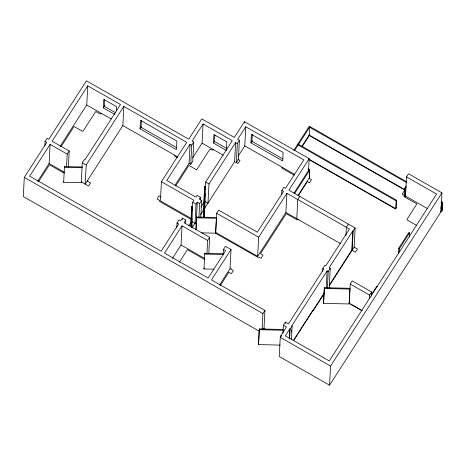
<?xml version="1.0" encoding="UTF-8"?>
<svg xmlns="http://www.w3.org/2000/svg" width="466" height="466" viewBox="0 0 466 466"><rect width="100%" height="100%" fill="white"/><g stroke="black" fill="none" stroke-linecap="round" stroke-linejoin="round"><path stroke-width="0.7" d="M68.351 167.294L69.207 150.978L52.128 141.233L87.748 85.843L120.49 104.53L84.87 159.92L84.317 159.605L82.301 162.733L81.282 182.66L63.656 182.258L63.673 181.484M64.454 166.589L64.436 167.358L82.063 167.76L82.08 166.991L64.454 166.589L63.656 182.258M81.282 182.66L81.3 181.886L88.552 186.027L90.567 182.893L87.218 180.983M190.763 226.36L191.637 206.432L192.458 206.455L191.957 227.973M191.177 227.245L191.637 206.432M195.97 229.889L196.617 217.057L216.445 217.511L215.647 233.181A0.757 0.711 3 0 0 215.746 233.402L257.914 257.314A0.816 0.763 3 0 0 258.123 257.232L258.187 257.191A0.74 0.699 3 0 0 258.35 257.04L261.012 258.286L263.028 255.152L260.494 253.708L286.223 213.696L297.378 219.964A0.816 0.763 3 0 0 297.605 219.94L298.176 219.474M203.508 216.795L204.586 186.301L205.407 186.318L205.11 201.918L204.329 216.812L203.508 216.795L204.586 186.301M204.329 216.812L204.504 207.597M213.906 269.185L203.986 268.958L203.997 268.183M204.778 253.288L204.766 254.063L223.191 254.483L223.202 253.708L204.778 253.288L203.986 268.958M201.487 232.854L215.647 233.181L216.667 213.253L218.682 210.119L257.331 232.179L283.549 191.404L281.878 190.448L283.893 187.315L285.565 188.27L303.82 159.879L245.774 126.752L237.672 139.346L239.384 140.324L238.382 159.477L236.32 162.681L237.328 143.528L239.384 140.324M258.508 344.601L259.306 328.932L283.136 329.479L283.124 330.254L259.288 329.707L258.508 344.601L280.177 345.096M259.288 329.707L259.306 328.932M323.55 303.378L324.348 287.708L349.983 288.297L349.966 289.066L349.185 303.966L323.55 303.378L324.348 287.708M349.185 303.966L350.205 284.039L352.22 280.905L371.6 291.966L371.379 296.225M308.515 171.43L309.185 158.656L244.434 121.708L234.322 137.435L201.801 118.877L188.736 139.194L86.408 80.799L48.779 139.322L47.107 138.367L45.091 141.501L46.763 142.456L24.302 177.389L23.3 196.541L259.399 331.279M44.87 145.753L45.091 141.501M37.705 181.257L49.111 163.519L50.112 144.367L67.191 154.112L66.527 166.88M60.126 146.388L86.74 104.996L87.748 85.843M123.84 106.44L86.21 164.964L85.202 184.117L122.838 125.593L123.84 106.44L186.726 142.328L161.399 181.711L160.397 200.869L191.043 218.356M114.945 114.514L103.295 107.867L103.743 99.357L116.617 106.702L116.395 110.96M104.675 99.211L104.302 106.3L115.952 112.953M140.033 128.832L140.482 120.321L176.876 141.093L176.433 149.603L140.033 128.832L141.379 126.746M141.414 120.176L141.041 127.27L176.812 147.681M176.771 227.944L177.033 222.975L179.049 219.847L180.721 220.802L182.427 218.146L185.777 220.057L185.59 223.604M172.478 258.333L181.053 245L182.055 225.841L207.632 240.439L206.927 253.918M182.352 219.568L182.427 218.146M189.068 163.391L190.076 144.239L191.747 145.194L190.745 164.347L189.068 163.391L175.082 185.142M205.256 189.155L205.628 182.066L232.266 140.639L203.094 123.991L192.085 141.105L193.763 142.06L192.755 161.213L190.745 164.347M191.753 219.929L191.829 218.513M192.237 210.708L192.685 202.197L193.92 200.275L161.399 181.711M191.677 221.35L195.027 223.261L196.035 204.108L197.269 202.186L199.669 203.555L198.93 217.744M197.269 202.186L196.268 221.338L195.027 223.261M195.947 229.825L196.617 217.057M192.656 157.817L202.087 143.144L203.094 123.991M200.264 200.13L200.415 197.293L197.066 195.382L195.936 197.141L166.758 180.493L190.076 144.239M200.794 217.447L201.685 200.421L199.285 199.052L200.415 197.293M204.813 197.671L205.034 193.413M237.328 143.528L235.615 142.549L208.978 183.977L207.976 203.129L204.626 201.219M213.486 143.068L213.929 134.558L226.808 141.903L226.36 150.419L213.486 143.068L214.511 141.472L214.849 135.088M208.791 253.626L209.648 237.31L184.07 222.713L185.777 220.057M223.167 254.419L223.43 249.456L225.439 246.322L231.031 249.514L230.023 268.666L219.469 285.087M235.615 142.549L234.614 161.702L237.98 163.578L239.996 160.444L237.765 159.174M244.365 123.129L244.434 121.708M238.196 156.127L244.767 145.905L245.774 126.752M250.941 142.852L251.384 134.336L283.142 152.464L282.699 160.974L250.941 142.852L252.281 140.761M252.316 134.191L251.943 141.285L283.083 159.052M215.665 232.406L257.663 256.376L258.665 237.223L286.899 193.314L349.453 229.01L325.786 265.824L324.825 265.276L322.816 268.41L322.664 271.247M262.113 329.171L262.929 313.566L264.944 310.432L211.477 279.92L231.031 249.514M263.977 328.88L264.944 310.432M281.656 194.701L281.878 190.448M257.663 256.376L285.897 212.467L286.899 193.314M322.816 268.41L323.771 268.958L288.471 323.858L285.373 322.093L283.357 325.221L286.456 326.992L280.975 335.514L281.307 335.701L280.252 337.337L279.25 356.49L329.555 385.201L440.923 211.995L441.931 192.842L408.513 173.777L406.503 176.905L405.496 196.058L427.421 208.57M280.899 336.935L280.975 335.514M282.973 333.091L283.357 325.221M285.297 323.509L285.373 322.093M289.287 338.834L289.805 328.903L290.137 329.089L289.613 339.021M296.772 218.671L297.774 199.518L299.789 196.39M291.483 332.153L291.594 330.027M291.442 339.434L292.147 325.955L291.821 325.769L327.12 270.868L328.233 271.497L327.336 288.524M309.174 128.476L309.651 126.432L406.661 181.792M309.674 129.065L309.377 134.738L301.968 146.254M309.214 177.307L309.511 171.634M293.999 193.087L309.086 169.624L309.756 170.008L309.348 177.814L298.135 195.26M326.229 287.889L327.12 270.868M329.241 287.522L330.243 268.369L329.136 267.734L352.803 230.92L353.135 231.113L352.133 250.265M329.555 385.201L330.563 366.049L441.931 192.842M345.912 235.755L346.36 227.245L348.376 224.111M329.293 285.075L351.801 250.073L352.803 230.92M329.235 285.868L354.143 247.131L355.15 227.979L288.914 190.18L309.185 158.656M369.404 298.648L369.585 295.1L371.6 291.966M297.955 143.988L396.543 200.246L396.141 200.875L395.733 208.681L308.515 158.906M396.135 208.052L396.543 200.246M398.453 253.865L398.75 248.192L408.863 232.464L409.538 232.849L409.311 237.101M399.24 252.123L399.42 248.576L409.538 232.849M406.265 185.882L404.779 188.188L404.372 195.988L405.047 196.372L405.787 195.219M405.047 196.372L405.455 188.567L406.195 187.414M441.052 208.483L441.203 205.646M441.704 206.228L441.815 204.102M440.906 211.319L441.576 211.704L441.984 203.898L442.7 202.786L442.03 202.401L441.314 203.514L441.984 203.898M442.158 210.084L442.304 207.248M442.455 204.411L442.566 202.279L441.308 201.562M442.7 202.786L442.292 210.591L441.576 211.704M191.072 220.558L191.031 220.622A0.816 0.763 3 0 0 190.967 220.826L191.27 221.525M50.112 144.367L29.667 176.165L161.166 251.209L178.705 223.93L177.033 222.975M38.538 181.705L49.437 164.754L63.714 172.886A0.757 0.711 3 0 0 64.378 172.828L64.558 172.694M61.081 146.644L74.047 126.478L82.371 131.214A0.804 0.757 3 0 0 82.674 131.255L82.75 131.249A0.757 0.711 3 0 0 83.035 131.156L95.786 111.491L100.173 113.989L100.971 113.92A0.816 0.763 3 0 0 101.134 113.768L101.402 113.36M67.191 154.112L69.207 150.978M103.295 107.867L104.64 105.782M174.703 155.195L174.622 155.329A0.816 0.763 3 0 0 174.558 155.533L174.867 156.232L177.22 157.578M191.747 145.194L193.763 142.06M175.63 186.033L188.858 165.459L196.291 169.601A0.757 0.711 3 0 0 196.594 169.56M213.125 149.394L212.834 149.819A0.816 0.763 3 0 1 212.659 149.959L211.919 149.982L210.067 148.934L196.961 169.309A0.74 0.699 3 0 1 196.798 169.461L196.734 169.502M182.055 225.841L164.515 253.12L208.127 278.01L225.666 250.731L223.43 249.456M199.669 203.555L201.685 200.421M188.806 225.818L191.101 222.247M200.898 207.009L203.922 202.308M192.155 227.734L194.835 223.564L195.347 223.756A0.74 0.699 3 0 0 196.011 223.464L196.058 223.406M200.467 214.803L234.631 161.667M179.323 262.241L187.408 249.671L205.052 259.737M207.632 240.439L209.648 237.31M215.84 232.505L215.711 232.709A0.74 0.699 3 0 0 215.647 232.913L215.647 233.128M282.128 167.224L281.924 167.702A0.816 0.763 3 0 0 281.942 167.9L282.081 168.179A0.816 0.763 3 0 0 282.239 168.331L294.291 175.21M293.912 150.192L309.115 126.554L309.785 126.933L294.582 150.576M302.248 146.54L309.308 135.554L404.669 189.977M220.307 285.518L228.829 272.26L231.363 273.705L233.373 270.577L230.845 269.132L230.996 268.865A0.775 0.728 3 0 0 230.973 268.305L230.664 267.985M294.675 193.472L309.756 170.008M298.089 196.035L307.356 181.624L309.517 182.853L311.527 179.725L309.372 178.49L309.773 177.447A0.757 0.711 3 0 0 309.686 177.249A0.798 0.751 3 0 0 309.541 177.08L309.418 176.993M289.805 328.903L285.332 335.858L329.27 360.934L436.566 194.066L406.503 176.905M290.137 329.089L292.147 325.955M353.135 231.113L355.15 227.979M328.233 271.497L330.243 268.369M293.493 340.413L297.797 333.72M298.578 332.503L312.663 310.589L313.158 310.874L324.103 293.854M293.563 340.652L324.155 293.067M404.162 191.019L402.146 194.147L404.307 195.382L403.929 196.139A0.757 0.711 3 0 0 404.039 196.553L404.08 196.611A0.816 0.763 3 0 0 404.243 196.769L416.884 203.986L407.063 219.282A0.775 0.728 3 0 0 407.016 219.568L407.395 220.162L416.755 225.503M396.333 207.737L395.529 208.989L308.614 159.389M371.122 295.089L376.592 286.59A0.816 0.763 3 0 1 376.755 286.439L377.029 286.316A0.816 0.763 3 0 1 377.279 286.287L377.553 286.369M441.85 203.392L441.448 204.021L441.04 211.826L441.442 211.197M442.566 202.279L442.164 202.908L440.9 202.192M204.289 201.9L205.11 201.918M196.6 217.826L216.428 218.28M191.287 225.113L192.109 225.136M324.33 288.483L349.966 289.066M309.249 127.055L406.888 182.777M404.779 188.188L405.455 188.567M308.836 134.86L404.587 189.499M297.547 144.611L396.141 200.875M308.37 168.785L309.622 169.502L309.22 170.131L307.962 169.414M244.767 145.905L294.617 174.348M214.511 141.472L226.779 148.468M398.75 248.192L399.42 248.576M202.087 143.144L223.191 155.184M354.143 247.131L357.492 249.042L355.482 252.176L351.801 250.073M285.897 212.467L340.46 243.601M86.74 104.996L111.298 119.011M122.838 125.593L177.546 156.815M205.628 182.066L208.978 183.977M350.205 284.039L369.585 295.1M216.667 213.253L258.665 237.223M192.685 202.197L196.035 204.108M329.083 287.429L330.324 288.139M348.929 303.04L362.332 310.682M361.552 310.525L350.904 304.345A0.816 0.763 3 0 1 350.816 304.147L350.816 304.147M161.085 196.978L159.057 195.825L157.048 198.953L159.576 200.397L159.378 200.881A0.816 0.763 3 0 0 159.395 201.091L159.529 201.353A0.816 0.763 3 0 0 159.692 201.504L190.984 219.37M82.301 162.733L86.21 164.964M49.111 163.519L64.36 172.222M181.053 245L204.76 258.525M24.302 177.389L262.929 313.566M280.252 337.337L330.563 366.049M263.785 328.448L265.038 329.165"/></g></svg>
